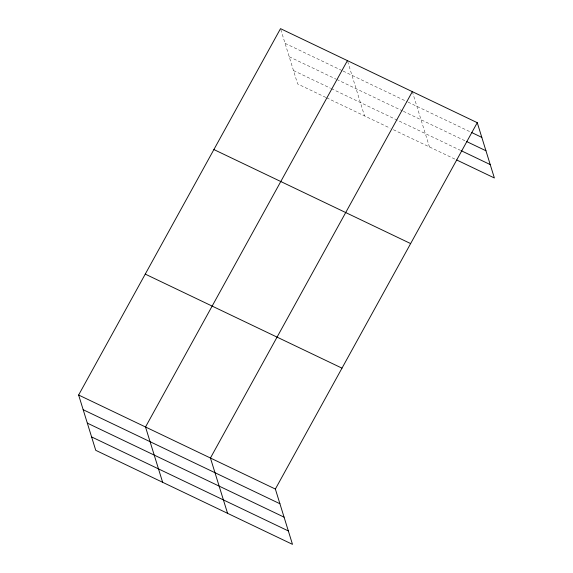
<?xml version="1.0" encoding="UTF-8"?>
<svg xmlns="http://www.w3.org/2000/svg" width="573" height="573" viewBox="0 0 573 573"><rect width="100%" height="100%" fill="white"/><g stroke="black" fill="none" stroke-linecap="round" stroke-linejoin="round"><path stroke-width="0.43" stroke-dasharray="2.87 2.15" d="M285.06 43.34L342.282 70.694M343.091 71.073L407.26 101.75M408.062 102.13L470.583 132.012M289.207 56.741L335.957 79.081M336.759 79.468L402.59 110.933M403.392 111.312L465.913 141.194M293.483 70.551L330.557 88.263M331.366 88.65L460.57 150.405M325.836 97.424L297.631 83.945L280.512 28.65M326.646 97.811L390.17 128.173M393.379 129.706L455.9 159.588M412.331 91.651L429.449 146.946M347.661 61.44L364.521 115.918"/><path stroke-width="0.86" d="M477.259 122.679L275.369 489.055L292.488 544.35L95.741 450.321L78.63 395.019L280.512 28.65L477.259 122.679L494.37 177.981L456.702 159.974M347.41 60.623L145.521 426.992L162.639 482.287M412.331 91.651L210.441 458.02L227.56 513.322M471.386 132.392L481.807 137.377M466.716 141.581L485.954 150.771M461.372 150.785L490.223 164.58M213.894 149.553L410.633 243.582M145.248 274.116L341.988 368.153M78.63 395.019L275.369 489.055M83.178 409.716L279.918 503.746M87.325 423.118L284.065 517.147M91.594 436.92L288.341 530.949"/></g></svg>
